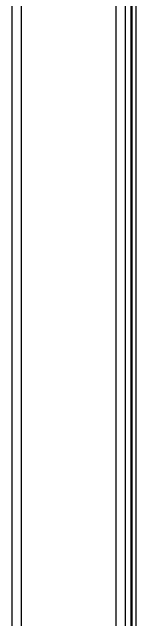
# Model space of a CAD drawing. Header units: millimetres. Extents: x 2513 to 2669, y 1505 to 1675.
# Drawn here: x 2556.7424 to 2556.7924, y 1513.0209 to 1513.2662 of the extents above; entities that cross this region are included whole.
import ezdxf

# ---------------------------------------------------------------- set-up
doc = ezdxf.new("R2010")
doc.units = ezdxf.units.MM
doc.layers.add('DTM_AXES', color=7, linetype='Continuous')

msp = doc.modelspace()

# ---------------------------------------------------------------- linework, layer by layer
at = {"color": 7, "linetype": 'Continuous'}
for p, q in [((2556.792384265168, 1513.495030073668), (2556.792384265168, 1512.991928899812)), ((2556.790523041554, 1512.994941617842), (2556.790523041554, 1513.492017355637)), ((2556.79074004439, 1513.492307237489), (2556.79074004439, 1512.994651735992))]:
    msp.add_line(p, q, dxfattribs=at)
at = {"layer": 'DTM_AXES', "color": 7, "linetype": 'Continuous'}
for p, q in [((2556.742433521517, 1512.851396070762), (2556.742433521517, 1513.63556290272)), ((2556.746227877156, 1512.851396070762), (2556.746227877156, 1513.63556290272)), ((2556.788210473965, 1512.9975670005), (2556.788210473965, 1513.489391972981)), ((2556.784416118326, 1513.000406894371), (2556.784416118326, 1513.486552079109))]:
    msp.add_line(p, q, dxfattribs=at)

doc.saveas('drawing.dxf')
